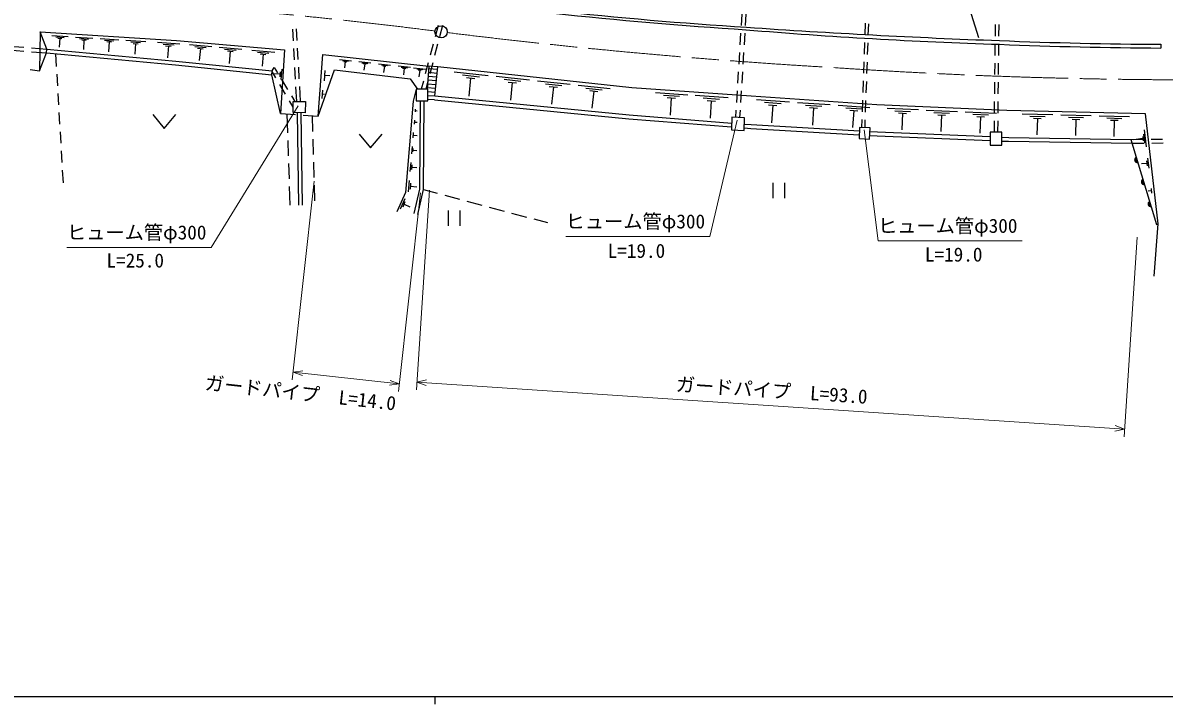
# Model space of a CAD drawing. Units: millimetres, scale not verified. Extents: x 40000 to 680000, y 20000 to 380000.
# Drawn here: x 214398 to 362877, y 204000 to 292614 of the extents above; entities that cross this region are included whole.
import ezdxf
from ezdxf.enums import TextEntityAlignment as Align

# ---------------------------------------------------------------- set-up
doc = ezdxf.new("R2010")
doc.units = ezdxf.units.MM
doc.header["$LTSCALE"] = 1000
doc.linetypes.add('CHAIN', pattern=[18.5, 12, -1.5, 3.5, -1.5])
for name, color, linetype, lineweight in [('M-BGD', 7, 'Continuous', 25), ('M-BMK', 2, 'CHAIN', 13), ('M-BMK-SRVR', 3, 'Continuous', 25), ('M-STR-HTXT', 7, 'Continuous', 13), ('M-STR-STRC', 7, 'Continuous', 25), ('M-TTL-BAND', 7, 'Continuous', 25)]:
    doc.layers.add(name, color=color, linetype=linetype, lineweight=lineweight)
doc.styles.add('ＭＳ ゴシック', font='')
doc.styles.get('ＭＳ ゴシック').set_extended_font_data('MS Gothic')

msp = doc.modelspace()

# ---------------------------------------------------------------- linework, layer by layer
at = {"layer": 'M-BGD'}
for p, q in [((307933, 293744), (307842, 292247)), ((308461, 293744), (308370, 292247)), ((324000, 292553), (323946, 291054)), ((249593, 290293), (249511, 291790)), ((250091, 290337), (250009, 291835)), ((268415, 292260), (268032, 290810)), ((268996, 292253), (268613, 290803)), ((307781, 291249), (307690, 289752)), ((308309, 291249), (308218, 289752)), ((324399, 292500), (324345, 291001)), ((340914, 290883), (340930, 292383)), ((341376, 290881), (341391, 292381)), ((212574, 289580), (214550, 289431)), ((218162, 290952), (220304, 290817)), ((218689, 290776), (219759, 290708)), ((218947, 290616), (219483, 290582)), ((219215, 290599), (219143, 289457)), ((221231, 290758), (223515, 290613)), ((221792, 290570), (222934, 290497)), ((222068, 290399), (222639, 290363)), ((222353, 290381), (222276, 289163)), ((224438, 290555), (226871, 290401)), ((225036, 290354), (226253, 290277)), ((225330, 290173), (225938, 290134)), ((225634, 290153), (225552, 288856)), ((227791, 290343), (230380, 290179)), ((228428, 290129), (229722, 290047)), ((228740, 289936), (229388, 289895)), ((229064, 289915), (228977, 288535)), ((231929, 290114), (234821, 289864)), ((232636, 289859), (234082, 289734)), ((232980, 289635), (233703, 289572)), ((233342, 289604), (233209, 288061)), ((236078, 289778), (238970, 289528)), ((267777, 289843), (267394, 288393)), ((268358, 289836), (267975, 288386)), ((323911, 290055), (323857, 288555)), ((324310, 290002), (324256, 288503)), ((340888, 288384), (340904, 289884)), ((341350, 288381), (341365, 289881)), ((362458, 289824), (362456, 289340)), ((212537, 289081), (214510, 288933)), ((215507, 288858), (217480, 288709)), ((215547, 289356), (217522, 289207)), ((218649, 288599), (218746, 286935)), ((236784, 289522), (238230, 289397)), ((237129, 289298), (237852, 289236)), ((237491, 289267), (237357, 287725)), ((239922, 289445), (242903, 289188)), ((240650, 289182), (242141, 289053)), ((241006, 288951), (241751, 288887)), ((241378, 288919), (241241, 287329)), ((244195, 289076), (247176, 288818)), ((244923, 288813), (246413, 288684)), ((245278, 288582), (246024, 288517)), ((245651, 288550), (245514, 286960)), ((249731, 287797), (249648, 289294)), ((250228, 287841), (250146, 289339)), ((252798, 280492), (253416, 288499)), ((253416, 288499), (267236, 286972)), ((307630, 288754), (307539, 287256)), ((308158, 288754), (308067, 287256)), ((246856, 286356), (247114, 286811)), ((247114, 286811), (247540, 286101)), ((248089, 286574), (247962, 285249)), ((249868, 285300), (249785, 286798)), ((250365, 285345), (250283, 286843)), ((255602, 287855), (257135, 287686)), ((255974, 287711), (256740, 287626)), ((256154, 287587), (256537, 287545)), ((256346, 287566), (256256, 286749)), ((258114, 287578), (259676, 287405)), ((258493, 287430), (259274, 287344)), ((258677, 287305), (259068, 287261)), ((258872, 287283), (258780, 286450)), ((260655, 287297), (262248, 287121)), ((261042, 287147), (261838, 287059)), ((261229, 287019), (261627, 286975)), ((261428, 286997), (261334, 286147)), ((263227, 287013), (264849, 286833)), ((263620, 286860), (264431, 286770)), ((263811, 286729), (264217, 286684)), ((264014, 286707), (263918, 285841)), ((265240, 286778), (266863, 286599)), ((265634, 286625), (266445, 286536)), ((267139, 287426), (266756, 285976)), ((267211, 286679), (268351, 286585)), ((267720, 287419), (267337, 285969)), ((323822, 287556), (323768, 286057)), ((324220, 287503), (324167, 286004)), ((340862, 285884), (340877, 287384)), ((341323, 285881), (341339, 287381)), ((215332, 286533), (216574, 286355)), ((218804, 285937), (218891, 284439)), ((247324, 285475), (246849, 286288)), ((247849, 285929), (247142, 285997)), ((247881, 286260), (247817, 285597)), ((248054, 285243), (248824, 283956)), ((252798, 280492), (254953, 286500)), ((253674, 286405), (253616, 285074)), ((253647, 285792), (254356, 285780)), ((265825, 286495), (266230, 286450)), ((266027, 286472), (265932, 285607)), ((267083, 285185), (268195, 285093)), ((267125, 285683), (268247, 285590)), ((267168, 286181), (268299, 286088)), ((270509, 286261), (274932, 285784)), ((271583, 285847), (273794, 285609)), ((272104, 285493), (273210, 285373)), ((272657, 285433), (272402, 283074)), ((275967, 285672), (280309, 285204)), ((277021, 285266), (279192, 285032)), ((281343, 285092), (285605, 284633)), ((307478, 286258), (307387, 284761)), ((308006, 286258), (307915, 284761)), ((248584, 283316), (247828, 284612)), ((250028, 282384), (249923, 284302)), ((250526, 282429), (250420, 284346)), ((253384, 283859), (253292, 282771)), ((265584, 283986), (265187, 282405)), ((266501, 285009), (266228, 283978)), ((267081, 285002), (266809, 283971)), ((266997, 284188), (268091, 284098)), ((267040, 284686), (268143, 284596)), ((267097, 283678), (268040, 283601)), ((277533, 284918), (278618, 284801)), ((278076, 284859), (277826, 282544)), ((282378, 284693), (284509, 284464)), ((282880, 284352), (283946, 284237)), ((283413, 284294), (283168, 282022)), ((286639, 284521), (290821, 284070)), ((287654, 284130), (289745, 283904)), ((288147, 283794), (289193, 283682)), ((288670, 283738), (288429, 281507)), ((307327, 283763), (307236, 282266)), ((307855, 283763), (307764, 282266)), ((323732, 285058), (323679, 283559)), ((324131, 285005), (324078, 283506)), ((340836, 283384), (340851, 284884)), ((341297, 283381), (341313, 284881)), ((218950, 283441), (219037, 281944)), ((249562, 281639), (249088, 282452)), ((249338, 283098), (249763, 282387)), ((253342, 283359), (253627, 283327)), ((265187, 282405), (264175, 270544)), ((267939, 282606), (267084, 282660)), ((296700, 283556), (300900, 283265)), ((297731, 283203), (299830, 283058)), ((298236, 282887), (299286, 282814)), ((298761, 282851), (298606, 280611)), ((301859, 283198), (306135, 282902)), ((302908, 282839), (305046, 282691)), ((303423, 282517), (304492, 282443)), ((303957, 282480), (303799, 280199)), ((309841, 282645), (314153, 282345)), ((310899, 282283), (313055, 282133)), ((315196, 282272), (319417, 281979)), ((323643, 282559), (323590, 281060)), ((324042, 282506), (323989, 281007)), ((340810, 280884), (340825, 282384)), ((341271, 280882), (341287, 282382)), ((219095, 280945), (219183, 279448)), ((231299, 280678), (232799, 278878)), ((232799, 278878), (234299, 280678)), ((247923, 280811), (249862, 280684)), ((248744, 280757), (248827, 278320)), ((250326, 268909), (250144, 280924)), ((250769, 268904), (250587, 280919)), ((265472, 281042), (265501, 281375)), ((265486, 281209), (265708, 281190)), ((307175, 281267), (307118, 280319)), ((307703, 281267), (307645, 280319)), ((311418, 281958), (312496, 281883)), ((311957, 281920), (311797, 279621)), ((316231, 281918), (318342, 281771)), ((316740, 281599), (317795, 281526)), ((317267, 281563), (317111, 279311)), ((320459, 281906), (324593, 281619)), ((321473, 281559), (323540, 281415)), ((321971, 281247), (323004, 281175)), ((322488, 281211), (322334, 279007)), ((326822, 281498), (330907, 281321)), ((327831, 281182), (329874, 281093)), ((328330, 280887), (329352, 280843)), ((328841, 280865), (328746, 278686)), ((331913, 281277), (335985, 281101)), ((332919, 280962), (334955, 280874)), ((333417, 280668), (334434, 280624)), ((333926, 280646), (333831, 278475)), ((336991, 281057), (341049, 280881)), ((337994, 280743), (340022, 280655)), ((344389, 280773), (348403, 280675)), ((349434, 280649), (353386, 280552)), ((362115, 266451), (360446, 280778)), ((250860, 280619), (252798, 280492)), ((252028, 280542), (252089, 278494)), ((265336, 279447), (265380, 279957)), ((265358, 279702), (265698, 279673)), ((323554, 280061), (323516, 278997)), ((323953, 280008), (323916, 278980)), ((338489, 280450), (339503, 280406)), ((338996, 280428), (338902, 278264)), ((340784, 278404), (340799, 279884)), ((341245, 278402), (341261, 279882)), ((345386, 280481), (347393, 280432)), ((345881, 280201), (346884, 280176)), ((346383, 280189), (346330, 278048)), ((350415, 280361), (352391, 280313)), ((350903, 280086), (351891, 280061)), ((351397, 280073), (351345, 277966)), ((354429, 280526), (358381, 280428)), ((355410, 280238), (357386, 280189)), ((355898, 279962), (356886, 279938)), ((356392, 279950), (356340, 277843)), ((219241, 278449), (219328, 276952)), ((258146, 278151), (259646, 276351)), ((259646, 276351), (261146, 278151)), ((265182, 277640), (265242, 278350)), ((265212, 277995), (265686, 277955)), ((360089, 277829), (360153, 277279)), ((360204, 278121), (360332, 277021)), ((360287, 278688), (360543, 276488)), ((248861, 277321), (248929, 275322)), ((252119, 277494), (252180, 275495)), ((265007, 275592), (265087, 276530)), ((265152, 275816), (265192, 276285)), ((358527, 277448), (360175, 277467)), ((358527, 277448), (361890, 266386)), ((358680, 276945), (360255, 276964)), ((360121, 277554), (358948, 277418)), ((361175, 277478), (362675, 277495)), ((361255, 276976), (362755, 276993)), ((219386, 275954), (219474, 274456)), ((265172, 276050), (265672, 276007)), ((360714, 275018), (360868, 273696)), ((219532, 273458), (219629, 271794)), ((248963, 274322), (249031, 272323)), ((252210, 274495), (252270, 272496)), ((264809, 273271), (264911, 274467)), ((264994, 273557), (265045, 274154)), ((265019, 273856), (265657, 273801)), ((360615, 274337), (359910, 274254)), ((360576, 274667), (360653, 274006)), ((264585, 270642), (264712, 272129)), ((264815, 270997), (264878, 271741)), ((311968, 271795), (311968, 269795)), ((313468, 271795), (313468, 269795)), ((249065, 271324), (249148, 268887)), ((252300, 271497), (252361, 269448)), ((264175, 270544), (263052, 268017)), ((264846, 271369), (265640, 271301)), ((266536, 270944), (268316, 270467)), ((361212, 270746), (360810, 270699)), ((361177, 271047), (361247, 270444)), ((263524, 268418), (264128, 269783)), ((263857, 268679), (264159, 269361)), ((264008, 269020), (264736, 268698)), ((269282, 270208), (271213, 269690)), ((272179, 269431), (274111, 268913)), ((269745, 268211), (269745, 266211)), ((271245, 268211), (271245, 266211)), ((275077, 268654), (277009, 268136)), ((277975, 267878), (279906, 267360)), ((280872, 267101), (282652, 266624)), ((361575, 259682), (362115, 266451)), ((361890, 266386), (362115, 266451))]:
    msp.add_line(p, q, dxfattribs=at)
for points in [[(216636, 291450), (216574, 286355), (217480, 288709), (217522, 289207)], [(265566, 282472), (267082, 282454), (267100, 283967), (265584, 283986)], [(249571, 282390), (251161, 282371), (251144, 280913), (249554, 280931)], [(306581, 278681), (308237, 278617), (308302, 280273), (306645, 280337)], [(323194, 277549), (324562, 277489), (324626, 278949), (323258, 279009)], [(340225, 276695), (341738, 276687), (341747, 278399), (340235, 278407)]]:
    msp.add_lwpolyline(points, close=True, dxfattribs=at)
for points in [[(216636, 291450), (234385, 290326), (248454, 289109)], [(217480, 288709), (234258, 287135), (246806, 285858)], [(217522, 289207), (234307, 287633), (246856, 286356)], [(248454, 289109), (247923, 280811), (246806, 285858), (246856, 286356)], [(267091, 283177), (267988, 283103), (268383, 286893), (267236, 286972), (266978, 283969)], [(360446, 280778), (342418, 281222), (325515, 281955), (309153, 283094), (293622, 284170), (268383, 286893)], [(254953, 286500), (264790, 285335), (265746, 283984)], [(265315, 267812), (266036, 271001), (266116, 282466)], [(265803, 267702), (266536, 270944), (266616, 282462)], [(267939, 282606), (293225, 280134), (306597, 279075)], [(267988, 283103), (293269, 280633), (306616, 279575)], [(308269, 279444), (309147, 279374), (323238, 278553)], [(308250, 278944), (309113, 278875), (323216, 278054)], [(324583, 277974), (325542, 277918), (340229, 277308)], [(324605, 278474), (325567, 278418), (340231, 277809)], [(341743, 277746), (342654, 277708), (358527, 277448)], [(341740, 277245), (342640, 277208), (358680, 276945)]]:
    msp.add_lwpolyline(points, dxfattribs=at)
for centre, radius, start, end in [((346112, 875430), 584600, 263.84939, 266.31488), ((348596, 908454), 618044, 263.94854, 266.28185), ((362225, 940219), 650729, 265.26087, 268.16915), ((379293, 1322452), 1032840, 266.07186, 267.90037), ((365307, 872855), 583522, 267.65509, 269.72002), ((365307, 872855), 583038, 267.65509, 269.72002), ((359388, 274803), 354, 115.70481, 278.10999), ((359388, 274803), 283, 117.92885, 275.88595), ((359388, 274803), 212, 121.67517, 272.13962), ((359388, 274803), 142, 129.3869, 264.42789), ((359388, 274803), 100, 139.70457, 254.11023), ((360260, 271933), 354, 115.70481, 278.10999), ((360260, 271933), 283, 117.92885, 275.88595), ((360260, 271933), 212, 121.67517, 272.13962), ((360260, 271933), 142, 129.3869, 264.42789), ((360260, 271933), 100, 139.70457, 254.11023), ((361133, 269062), 354, 115.70481, 278.10999), ((361133, 269062), 283, 117.92885, 275.88595), ((361133, 269062), 212, 121.67517, 272.13962), ((361133, 269062), 142, 129.3869, 264.42789), ((361133, 269062), 100, 139.70457, 254.11023)]:
    msp.add_arc(centre, radius, start, end, dxfattribs=at)
at = {"layer": 'M-BMK'}
for centre, radius, start, end in [((192051, -299492), 595902, 82.67594, 92.14159), ((364738, 1061622), 776128, 262.95927, 266.68989), ((366829, 978508), 693307, 266.12077, 270.09604)]:
    msp.add_arc(centre, radius, start, end, dxfattribs=at)
at = {"layer": 'M-BMK-SRVR'}
msp.add_circle((268811, 291445), 800, dxfattribs=at)
at = {"layer": 'M-STR-HTXT'}
for p, q in [((250230, 281825), (238893, 263391)), ((307347, 279968), (303767, 264823)), ((323833, 278712), (325650, 264251)), ((252303, 272028), (249447, 246186)), ((266123, 270501), (263267, 244659)), ((267317, 270845), (265594, 244902)), ((303767, 264823), (285017, 264823)), ((359380, 264730), (357657, 238787)), ((238893, 263391), (220143, 263391)), ((325650, 264251), (344400, 264251)), ((249557, 247180), (250834, 247353)), ((249557, 247180), (263377, 245653)), ((249557, 247180), (250765, 246732)), ((263377, 245653), (262100, 245479)), ((263377, 245653), (262169, 246100)), ((265660, 245900), (266932, 246192)), ((265660, 245900), (357723, 239785)), ((265660, 245900), (266882, 245443)), ((357723, 239785), (356451, 239494)), ((357723, 239785), (356501, 240242))]:
    msp.add_line(p, q, dxfattribs=at)
at = {"layer": 'M-STR-STRC'}
msp.add_line((338754, 290652), (331059, 315429), dxfattribs=at)
at = {"layer": 'M-TTL-BAND'}
for p, q in [((40000, 205000), (579000, 205000)), ((268000, 205000), (268000, 204000))]:
    msp.add_line(p, q, dxfattribs=at)

# ---------------------------------------------------------------- texts
at = {"layer": 'M-STR-HTXT', "style": 'ＭＳ ゴシック'}
for p in [(285017, 265323), (325650, 264751), (220143, 263891)]:
    msp.add_text('ヒューム管φ300', height=1833, dxfattribs=at).set_placement(p, align=Align.BOTTOM_LEFT)
for s, p in [('L=19.0', (294225, 261494)), ('L=19.0', (335494, 261013)), ('L=25.0', (229023, 260239))]:
    msp.add_text(s, height=1833, dxfattribs=at).set_placement(p, align=Align.BOTTOM_CENTER)
for s, rotation, p in [('ガードパイプ  L=14.0', 353.694, (250363, 243018)), ('ガードパイプ  L=93.0', 356.2, (311725, 243341))]:
    msp.add_text(s, height=1833, rotation=rotation, dxfattribs=at).set_placement(p, align=Align.BOTTOM_CENTER)

doc.saveas('drawing.dxf')
